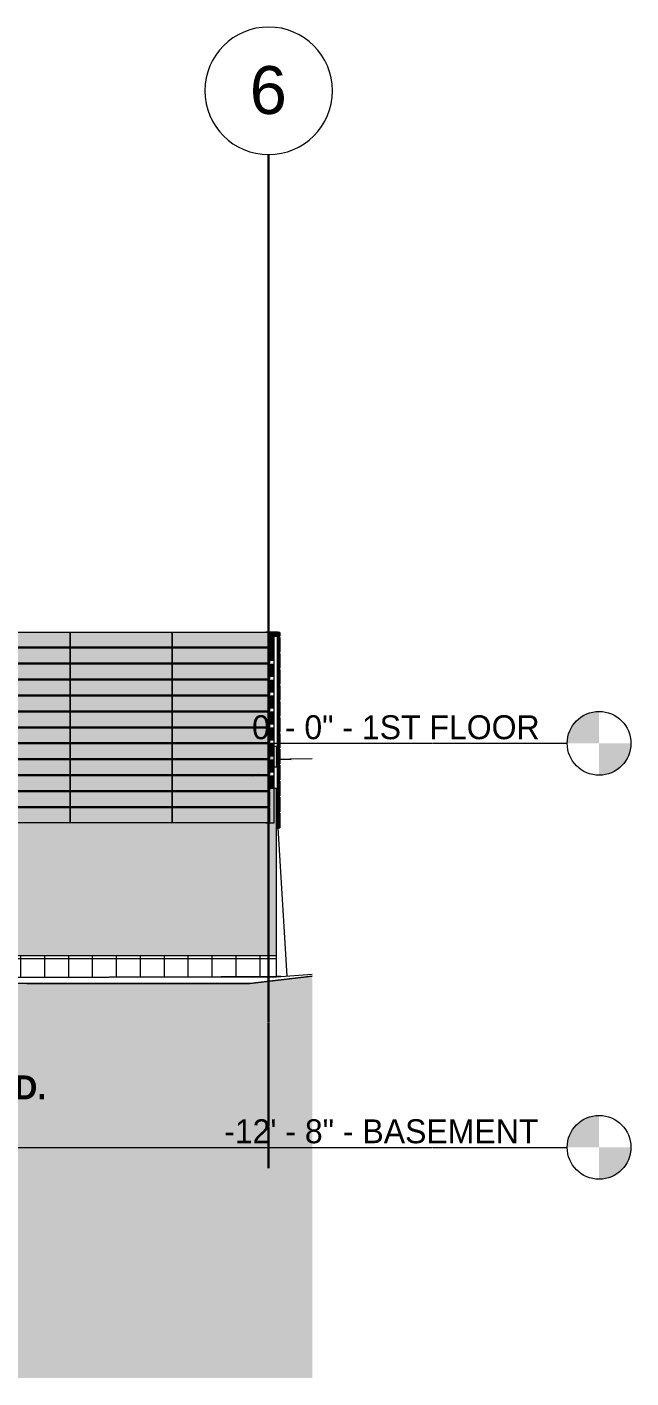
# Model space of a CAD drawing. Header units: inches. Extents: x -4168 to 4202, y -264 to 629.
# Drawn here: x 3974 to 4202, y -239 to 269 of the extents above; entities that cross this region are included whole.
import ezdxf

# ---------------------------------------------------------------- set-up
doc = ezdxf.new("R2010")
doc.units = ezdxf.units.IN
doc.header["$MEASUREMENT"] = 0
doc.linetypes.add('Grid Line 1_2_', pattern=[0.875, 0.5, -0.125, 0.125, -0.125])
doc.linetypes.add('Grid Line 1_2__2_', pattern=[0.875, 0.5, -0.125, 0.125, -0.125])
for name, color, linetype, lineweight in [('0-3', 165, 'Continuous', 5), ('0-5', 90, 'Continuous', 5), ('A-FLOR-1', 192, 'Continuous', 5), ('A-FLOR-2', 192, 'Continuous', 9), ('A-FLOR-LEVL', 51, 'Continuous', 9), ('A-FLOR-LEVL-1', 51, 'Grid Line 1_2_', 9), ('A-GLAZ-CURT', 52, 'Continuous', 9), ('A-GLAZ-CWMG', 51, 'Continuous', 9), ('A-WALL-PATT-3', 111, 'Continuous', 9), ('C-TOPO', 7, 'Continuous', 9), ('C-TOPO-1', 252, 'Continuous', 9), ('G-ANNO-TEXT-1', 231, 'Continuous', 9), ('S-FNDN', 32, 'Continuous', 13), ('S-FNDN-6', 32, 'Continuous', 9), ('S-GRID-1', 1, 'Grid Line 1_2__2_', 30), ('S-GRID-IDEN', 1, 'Continuous', 9), ('S-GRID-IDEN-1', 147, 'Continuous', 9)]:
    doc.layers.add(name, color=color, linetype=linetype, lineweight=lineweight)
doc.styles.add('Arial_1', font='arial.ttf', dxfattribs={"height": 18})
doc.styles.add('Century Gothic', font='ufonts.com_century-gothic.ttf', dxfattribs={"height": 9})
doc.styles.add('Century Gothic_B', font='GOTHICB.TTF', dxfattribs={"height": 9})

# ---------------------------------------------------------------- blocks, each defined once
blk = doc.blocks.new('CTR  - Topography_rvt-3-BUILDING ELEVATION - WEST - BASEMENT WALL')
at = {"layer": 'C-TOPO-1'}
h = blk.add_hatch(dxfattribs=at)
h.set_pattern_fill('FP_3', color=256, style=0, pattern_type=2)
h.set_pattern_definition([(0, (-2936.56, 0), (24, 24), [24, -24]), (0, (-2936.56, 9), (24, 24), [24, -24]), (0, (-2936.56, 18), (24, 24), [24, -24]), (90, (-2933.56, 21), (-24, 24), [24, -24]), (90, (-2924.56, 21), (-24, 24), [24, -24]), (90, (-2915.56, 21), (-24, 24), [24, -24])])
h.paths.add_polyline_path([(-3267.59, -238.76), (-1926.91, -238.76), (-1926.91, -87.63), (-1950.41, -90.32), (-2034.27, -90.32), (-2208.37, -90.87), (-2275.98, -91.3), (-2278.08, -91.79), (-2287.77, -91.44), (-2295.6, -91.4), (-2350.52, -90.99), (-2421.21, -89.93), (-2510.5, -90.14), (-2755.68, -88.85), (-2845.51, -88.72), (-2884.1, -84.67), (-2950.79, -84.67), (-3069.69, -87.82), (-3249.78, -89.72), (-3254.9, -89.1), (-3376.85, -93.6), (-3390.85, -93.3), (-3396.5, -93.6), (-3634.24, -93.6), (-3723.67, -82.15), (-3819.51, -66.31), (-3885.07, -65.48), (-3885.07, -73), (-3957.07, -73), (-3957.07, -65.9), (-3964.22, -65.84), (-3970.39, -65.84), (-4003.99, -68.01), (-4003.99, -238.76), (-3310.4, -238.76)], flags=0)
at = {"layer": 'C-TOPO'}
for p, q in [((-1939.07, -6), (-1935.38, -6)), ((-1926.91, -5.79), (-1935.38, -6)), ((-1935.38, -6), (-1934.9, -6.04)), ((-1935.38, -6), (-1935.17, -6.02)), ((-1947.1, -11.75), (-1949.26, -12.25)), ((-1947.09, -11.75), (-1949.24, -12.25)), ((-1949.24, -12.25), (-1947.09, -11.75)), ((-1949.24, -12.25), (-1947.09, -11.75)), ((-1939.81, -31.75), (-1936.52, -87.59)), ((-1961.15, -87.86), (-2265.67, -88.82)), ((-2265.67, -88.82), (-1961.15, -87.86)), ((-1961.15, -87.86), (-2265.67, -88.82)), ((-2034.27, -90.32), (-2208.37, -90.87)), ((-2034.27, -90.32), (-1962.32, -90.32)), ((-1962.32, -90.32), (-2034.27, -90.32)), ((-1962.32, -90.32), (-1950.41, -90.32)), ((-1950.41, -90.32), (-1962.32, -90.32)), ((-1940.32, -87.86), (-1961.15, -87.86)), ((-1961.15, -87.86), (-1940.32, -87.86)), ((-1940.32, -87.86), (-1961.15, -87.86)), ((-1950.41, -90.32), (-1926.91, -87.63)), ((-1926.91, -87.63), (-1950.41, -90.32)), ((-1940.32, -87.86), (-1926.91, -86.9)), ((-1938.77, -87.75), (-1940.32, -87.75)), ((-1938.77, -87.75), (-1940.32, -87.75)), ((-1940.32, -87.75), (-1938.77, -87.75)), ((-1940.03, -87.86), (-1940.32, -87.86))]:
    blk.add_line(p, q, dxfattribs=at)
blk = doc.blocks.new('Grid - Grid Head - Circle-1738874-BUILDING ELEVATION - WEST - BASEMENT WALL')
at = {"layer": 'S-GRID-IDEN-1'}
for start, end in [(0, 180), (180, 360)]:
    blk.add_arc((-3481.32, 245.47), 24, start, end, dxfattribs=at)
blk = doc.blocks.new('CTR - 1st Phase - Structure_rvt-3-BUILDING ELEVATION - WEST - BASEMENT WALL')
at = {"layer": 'S-GRID-1'}
blk.add_line((-1943.32, -159.84), (-1943.32, 221.47), dxfattribs=at)
at = {"layer": '0-3'}
blk.add_blockref('Grid - Grid Head - Circle-1738874-BUILDING ELEVATION - WEST - BASEMENT WALL', (1538, 0), dxfattribs=at)
at = {"layer": 'S-GRID-IDEN', "insert": (-1950.45, 254.76), "char_height": 18, "width": 16.968, "attachment_point": 1, "style": 'Arial_1'}
blk.add_mtext('6', dxfattribs=at)
blk = doc.blocks.new('Horizontal_Siding - Horizontal_Siding-2907272-BUILDING ELEVATION - WEST - BASEMENT WALL')
at = {"layer": 'A-GLAZ-CURT'}
blk.add_hatch(color=256, dxfattribs=at).paths.add_polyline_path([(-1942.82, -29.75), (-1942.82, -24.25), (-1979.66, -24.25), (-1979.66, -29.75), (-1943.67, -29.75)], flags=0)
for p, q in [((-1942.82, -24.25), (-1979.66, -24.25)), ((-1979.66, -24.25), (-1979.66, -29.75)), ((-1942.82, -29.75), (-1942.82, -24.25)), ((-1979.66, -29.75), (-1942.82, -29.75))]:
    blk.add_line(p, q, dxfattribs=at)
blk = doc.blocks.new('Horizontal_Siding - Horizontal_Siding-2907273-BUILDING ELEVATION - WEST - BASEMENT WALL')
at = {"layer": 'A-GLAZ-CURT'}
blk.add_hatch(color=256, dxfattribs=at).paths.add_polyline_path([(-1993.95, -29.75), (-1979.66, -29.75), (-1979.66, -24.25), (-2018, -24.25), (-2018, -29.75)], flags=0)
for p, q in [((-1979.66, -24.25), (-2018, -24.25)), ((-2018, -24.25), (-2018, -29.75)), ((-1979.66, -29.75), (-1979.66, -24.25)), ((-2018, -29.75), (-1979.66, -29.75))]:
    blk.add_line(p, q, dxfattribs=at)
blk = doc.blocks.new('Rectangular Mullion - RAILING POST-2806288-BUILDING ELEVATION - WEST - BASEMENT WALL')
at = {"layer": 'A-GLAZ-CWMG'}
blk.add_hatch(color=256, dxfattribs=at).paths.add_polyline_path([(-1944.32, 36), (-1941.32, 36), (-1941.32, 42), (-1944.32, 42), (-1944.32, 41.75), (-1942.82, 41.75), (-1942.82, 36.25), (-1944.32, 36.25)], flags=0)
for p, q in [((-1944.32, 42), (-1941.32, 42)), ((-1944.32, 41.75), (-1944.32, 42)), ((-1941.32, 42), (-1941.32, 36)), ((-1944.32, 36), (-1944.32, 36.25))]:
    blk.add_line(p, q, dxfattribs=at)
blk = doc.blocks.new('Rectangular Mullion - RAILING POST-2806289-BUILDING ELEVATION - WEST - BASEMENT WALL')
at = {"layer": 'A-GLAZ-CWMG'}
for p, q in [((-1944.32, -24.25), (-1944.32, -24)), ((-1941.32, -24), (-1941.32, -30)), ((-1944.32, -30), (-1944.32, -29.75)), ((-1941.32, -30), (-1944.32, -30))]:
    blk.add_line(p, q, dxfattribs=at)
blk = doc.blocks.new('Rectangular Mullion - RAILING POST-2806290-BUILDING ELEVATION - WEST - BASEMENT WALL')
at = {"layer": 'A-GLAZ-CWMG'}
for p, q in [((-1944.32, -18.25), (-1944.32, -18)), ((-1941.32, -18), (-1941.32, -24)), ((-1944.32, -24), (-1944.32, -23.75))]:
    blk.add_line(p, q, dxfattribs=at)
blk = doc.blocks.new('Rectangular Mullion - RAILING POST-V198-BUILDING ELEVATION - WEST - BASEMENT WALL')
at = {"layer": 'A-GLAZ-CWMG'}
blk.add_hatch(color=256, dxfattribs=at).paths.add_polyline_path([(-1942.82, -17), (-1941.32, -17), (-1941.32, -12), (-1944.32, -12), (-1944.32, -12.25), (-1942.82, -12.25), (-1942.82, -16.34)], flags=0)
for p, q in [((-1944.32, -12.25), (-1944.32, -12)), ((-1941.32, -12), (-1941.32, -18)), ((-1944.32, -18), (-1944.32, -17.75))]:
    blk.add_line(p, q, dxfattribs=at)
blk = doc.blocks.new('Horizontal_Siding - Horizontal_Siding-2867636-BUILDING ELEVATION - WEST - BASEMENT WALL')
at = {"layer": 'A-GLAZ-CURT'}
blk.add_hatch(color=256, dxfattribs=at).paths.add_polyline_path([(-1939.81, -31.75), (-1939.07, -31.75), (-1939.07, -26.25), (-1939.82, -26.25), (-1939.82, -31.75)], flags=0)
for p, q in [((-1939.07, -26.25), (-1939.82, -26.25)), ((-1939.07, -26.25), (-1939.07, -31.75)), ((-1939.82, -31.75), (-1939.07, -31.75))]:
    blk.add_line(p, q, dxfattribs=at)
blk = doc.blocks.new('Horizontal_Siding - Horizontal_Siding-2867638-BUILDING ELEVATION - WEST - BASEMENT WALL')
at = {"layer": 'A-GLAZ-CURT'}
blk.add_hatch(color=256, dxfattribs=at).paths.add_polyline_path([(-1939.07, 40.25), (-1939.07, 41.75), (-1939.82, 41.75), (-1939.82, 40.25)], flags=0)
for p, q in [((-1939.07, 41.75), (-1939.82, 41.75)), ((-1939.07, 41.75), (-1939.07, 40.25)), ((-1939.82, 40.25), (-1939.07, 40.25))]:
    blk.add_line(p, q, dxfattribs=at)
blk = doc.blocks.new('Rectangular Mullion - RAILING POST-2806291-BUILDING ELEVATION - WEST - BASEMENT WALL')
at = {"layer": 'A-GLAZ-CWMG'}
blk.add_hatch(color=256, dxfattribs=at).paths.add_polyline_path([(-1940.14, 40), (-1939.82, 40), (-1939.82, 42), (-1941.32, 42), (-1941.32, 40), (-1941.11, 40)], flags=0)
for p, q in [((-1941.32, 42), (-1939.82, 42)), ((-1939.82, 42), (-1939.82, 40))]:
    blk.add_line(p, q, dxfattribs=at)
blk = doc.blocks.new('Rectangular Mullion - RAILING POST-2806292-BUILDING ELEVATION - WEST - BASEMENT WALL')
at = {"layer": 'A-GLAZ-CWMG'}
blk.add_hatch(color=256, dxfattribs=at).paths.add_polyline_path([(-1939.82, -32), (-1939.82, -26), (-1940.32, -26), (-1940.32, -32)], flags=0)
for p, q in [((-1939.82, -26), (-1939.82, -32)), ((-1939.82, -32), (-1940.32, -32))]:
    blk.add_line(p, q, dxfattribs=at)
blk = doc.blocks.new('Rectangular Mullion - RAILING POST-2806293-BUILDING ELEVATION - WEST - BASEMENT WALL')
at = {"layer": 'A-GLAZ-CWMG'}
blk.add_hatch(color=256, dxfattribs=at).paths.add_polyline_path([(-1940.15, -26), (-1939.82, -26), (-1939.82, -20), (-1940.32, -20), (-1940.32, -26)], flags=0)
blk.add_line((-1939.82, -20), (-1939.82, -26), dxfattribs=at)
blk = doc.blocks.new('Level - Level Head - Circle-50818-BUILDING ELEVATION - WEST - BASEMENT WALL')
at = {"layer": 'A-FLOR-LEVL'}
h = blk.add_hatch(color=256, dxfattribs=at)
edge = h.paths.add_edge_path(flags=0)
edge.add_line((-1818.95, 0), (-1830.95, 0))
edge.add_arc((-1818.95, 0), 12, 90, 180, ccw=False)
edge.add_line((-1818.95, 12), (-1818.95, 0))
h = blk.add_hatch(color=256, dxfattribs=at)
edge = h.paths.add_edge_path(flags=0)
edge.add_line((-1818.95, -12), (-1818.95, 0))
edge.add_line((-1818.95, 0), (-1806.95, 0))
edge.add_arc((-1818.95, 0), 12, 270, 360, ccw=False)
blk.add_circle((-1818.95, 0), 12, dxfattribs=at)

msp = doc.modelspace()

# ---------------------------------------------------------------- hatches: boundary and pattern name
at = {"layer": 'A-FLOR-1'}
msp.add_hatch(color=256, dxfattribs=at).paths.add_polyline_path([(2189.3016, -9), (2190.3016, -8.9951), (2190.3016, -6.25), (4065.8016, -6.25), (4065.8016, -9), (4068.3016, -9), (4068.3016, -1.125), (4065.8016, -1.1566), (4065.8016, -5.75), (2190.3016, -5.75), (2190.3016, -3.125), (2189.3016, -3.125), (2189.3016, -6.9091)], flags=0)
at = {"layer": 'A-WALL-PATT-3'}
h = msp.add_hatch(dxfattribs=at)
h.set_pattern_fill('FP_9', color=256, style=0, pattern_type=2)
h.set_pattern_definition([(0, (3072.065, 0), (0, 9), []), (90, (3072.065, 0), (-9, 6e-16), [])])
h.paths.add_polyline_path([(2426.4609, -93.6), (2438.9315, -93.6), (2575.9596, -86.5793), (2692.8449, -81.4506), (2704.6314, -82.9473), (2716.7321, -84.4169), (3134.9257, -80), (2319.3744, -80), (2347.0034, -83.4263), (2419.2242, -92.6734)], flags=0)
h.paths.add_polyline_path([(4058.2165, -87.8645), (4068.3016, -87.8645), (4068.3016, -80), (4058.2165, -80), (4058.2165, -85.728)], flags=0)
h.paths.add_polyline_path([(3738.5815, -89.8322), (3742.9504, -88.8179), (4058.2165, -87.8645), (4058.2165, -80), (3143.843, -80), (3202.1471, -86.1264), (3587.7735, -88.1633), (3713.0259, -89.1053), (3718.5213, -89.1057), (3732.6475, -89.6173)], flags=0)
at = {"layer": 'S-FNDN'}
h = msp.add_hatch(color=256, dxfattribs=at)
h.paths.add_polyline_path([(3746.5429, -80), (4068.3016, -80), (4068.3016, -17), (4065.8016, -17), (4065.8016, -17.75), (2487.003, -17.75), (2487.003, -18.25), (4065.8016, -18.25), (4065.8016, -23.75), (2487.003, -23.75), (2487.003, -24.25), (4065.8016, -24.25), (4065.8016, -29.75), (2487.003, -29.75), (2487.003, -63.5), (2327.003, -63.5), (2326.9795, -63.4936), (2248.9795, -63.4936), (2248.9795, -29.75), (2190.3016, -29.75), (2190.3016, -24.25), (2248.9795, -24.25), (2248.9795, -23.75), (2190.3016, -23.75), (2190.3016, -18.25), (2248.9795, -18.25), (2248.9795, -17.75), (2190.3016, -17.75), (2190.3016, -17), (2185.2664, -17), (2113.0516, -62.4), (2177.3375, -62.4), (2319.3744, -80), (3134.9257, -80), (3143.2369, -79.9363), (3143.843, -80), (3713.0259, -80)], flags=0)
h.paths.add_polyline_path([(2271.9514, -80), (2271.9515, -80), (2263.9399, -78.6758)], flags=0)
h.paths.add_polyline_path([(3310.8219, -71), (3278.3016, -71), (3278.3016, -35), (3314.3016, -35), (3314.3016, -71)], flags=0)
h.paths.add_polyline_path([(3344.3389, -71), (3338.3016, -71), (3338.3016, -35), (3374.3016, -35), (3374.3016, -71)], flags=0)
h.paths.add_polyline_path([(3218.3016, -71), (3218.3016, -35), (3254.3016, -35), (3254.3016, -71)], flags=0)

# ---------------------------------------------------------------- linework, layer by layer
at = {"layer": 'A-FLOR-2'}
for p, q in [((4065.8016, -1.125), (4068.3016, -1.125)), ((4068.3016, -1.125), (4068.3016, -9)), ((4068.3016, -9), (4065.8016, -9))]:
    msp.add_line(p, q, dxfattribs=at)
at = {"layer": 'A-FLOR-LEVL-1'}
for p, q in [((1840.6609, 0), (4177.677, 0)), ((1840.6609, -152), (4177.677, -152))]:
    msp.add_line(p, q, dxfattribs=at)
at = {"layer": 'S-FNDN-6'}
for p, q in [((4068.3016, -17), (4065.8016, -17)), ((4068.3016, -87.8645), (4068.3016, -17)), ((4068.3016, -80), (3143.8428, -80))]:
    msp.add_line(p, q, dxfattribs=at)

# ---------------------------------------------------------------- block references
at = {"layer": '0-5'}
for name in ['CTR - 1st Phase - Structure_rvt-3-BUILDING ELEVATION - WEST - BASEMENT WALL', 'CTR  - Topography_rvt-3-BUILDING ELEVATION - WEST - BASEMENT WALL']:
    msp.add_blockref(name, (6008.6253, 0), dxfattribs=at)
at = {"layer": 'A-FLOR-LEVL'}
for p in [(6008.6253, 0), (6008.6253, -152)]:
    msp.add_blockref('Level - Level Head - Circle-50818-BUILDING ELEVATION - WEST - BASEMENT WALL', p, dxfattribs=at)
at = {"layer": 'A-GLAZ-CURT'}
for name, p in [('Horizontal_Siding - Horizontal_Siding-2907273-BUILDING ELEVATION - WEST - BASEMENT WALL', (5970.2886, 66)), ('Horizontal_Siding - Horizontal_Siding-2907273-BUILDING ELEVATION - WEST - BASEMENT WALL', (6008.6253, 66)), ('Horizontal_Siding - Horizontal_Siding-2907272-BUILDING ELEVATION - WEST - BASEMENT WALL', (6008.6253, 66)), ('Horizontal_Siding - Horizontal_Siding-2867638-BUILDING ELEVATION - WEST - BASEMENT WALL', (6008.6253, 0)), ('Horizontal_Siding - Horizontal_Siding-2907273-BUILDING ELEVATION - WEST - BASEMENT WALL', (5970.2886, 60)), ('Horizontal_Siding - Horizontal_Siding-2907273-BUILDING ELEVATION - WEST - BASEMENT WALL', (6008.6253, 60)), ('Horizontal_Siding - Horizontal_Siding-2907272-BUILDING ELEVATION - WEST - BASEMENT WALL', (6008.6253, 60)), ('Horizontal_Siding - Horizontal_Siding-2867636-BUILDING ELEVATION - WEST - BASEMENT WALL', (6008.6253, 66)), ('Horizontal_Siding - Horizontal_Siding-2867636-BUILDING ELEVATION - WEST - BASEMENT WALL', (6008.6253, 60)), ('Horizontal_Siding - Horizontal_Siding-2907273-BUILDING ELEVATION - WEST - BASEMENT WALL', (5970.2886, 54)), ('Horizontal_Siding - Horizontal_Siding-2907273-BUILDING ELEVATION - WEST - BASEMENT WALL', (6008.6253, 54)), ('Horizontal_Siding - Horizontal_Siding-2907272-BUILDING ELEVATION - WEST - BASEMENT WALL', (6008.6253, 54)), ('Horizontal_Siding - Horizontal_Siding-2867636-BUILDING ELEVATION - WEST - BASEMENT WALL', (6008.6253, 54)), ('Horizontal_Siding - Horizontal_Siding-2907273-BUILDING ELEVATION - WEST - BASEMENT WALL', (5970.2886, 48)), ('Horizontal_Siding - Horizontal_Siding-2907273-BUILDING ELEVATION - WEST - BASEMENT WALL', (6008.6253, 48)), ('Horizontal_Siding - Horizontal_Siding-2907272-BUILDING ELEVATION - WEST - BASEMENT WALL', (6008.6253, 48)), ('Horizontal_Siding - Horizontal_Siding-2867636-BUILDING ELEVATION - WEST - BASEMENT WALL', (6008.6253, 48)), ('Horizontal_Siding - Horizontal_Siding-2907273-BUILDING ELEVATION - WEST - BASEMENT WALL', (5970.2886, 42)), ('Horizontal_Siding - Horizontal_Siding-2907273-BUILDING ELEVATION - WEST - BASEMENT WALL', (6008.6253, 42)), ('Horizontal_Siding - Horizontal_Siding-2907272-BUILDING ELEVATION - WEST - BASEMENT WALL', (6008.6253, 42)), ('Horizontal_Siding - Horizontal_Siding-2867636-BUILDING ELEVATION - WEST - BASEMENT WALL', (6008.6253, 42)), ('Horizontal_Siding - Horizontal_Siding-2907273-BUILDING ELEVATION - WEST - BASEMENT WALL', (5970.2886, 36)), ('Horizontal_Siding - Horizontal_Siding-2907273-BUILDING ELEVATION - WEST - BASEMENT WALL', (6008.6253, 36)), ('Horizontal_Siding - Horizontal_Siding-2907272-BUILDING ELEVATION - WEST - BASEMENT WALL', (6008.6253, 36)), ('Horizontal_Siding - Horizontal_Siding-2907273-BUILDING ELEVATION - WEST - BASEMENT WALL', (5970.2886, 30)), ('Horizontal_Siding - Horizontal_Siding-2907273-BUILDING ELEVATION - WEST - BASEMENT WALL', (6008.6253, 30)), ('Horizontal_Siding - Horizontal_Siding-2907272-BUILDING ELEVATION - WEST - BASEMENT WALL', (6008.6253, 30)), ('Horizontal_Siding - Horizontal_Siding-2867636-BUILDING ELEVATION - WEST - BASEMENT WALL', (6008.6253, 36)), ('Horizontal_Siding - Horizontal_Siding-2867636-BUILDING ELEVATION - WEST - BASEMENT WALL', (6008.6253, 30)), ('Horizontal_Siding - Horizontal_Siding-2907273-BUILDING ELEVATION - WEST - BASEMENT WALL', (5970.2886, 24)), ('Horizontal_Siding - Horizontal_Siding-2907273-BUILDING ELEVATION - WEST - BASEMENT WALL', (6008.6253, 24)), ('Horizontal_Siding - Horizontal_Siding-2907272-BUILDING ELEVATION - WEST - BASEMENT WALL', (6008.6253, 24)), ('Horizontal_Siding - Horizontal_Siding-2867636-BUILDING ELEVATION - WEST - BASEMENT WALL', (6008.6253, 24)), ('Horizontal_Siding - Horizontal_Siding-2907273-BUILDING ELEVATION - WEST - BASEMENT WALL', (5970.2886, 18)), ('Horizontal_Siding - Horizontal_Siding-2907273-BUILDING ELEVATION - WEST - BASEMENT WALL', (6008.6253, 18)), ('Horizontal_Siding - Horizontal_Siding-2907272-BUILDING ELEVATION - WEST - BASEMENT WALL', (6008.6253, 18)), ('Horizontal_Siding - Horizontal_Siding-2867636-BUILDING ELEVATION - WEST - BASEMENT WALL', (6008.6253, 18)), ('Horizontal_Siding - Horizontal_Siding-2907273-BUILDING ELEVATION - WEST - BASEMENT WALL', (5970.2886, 12)), ('Horizontal_Siding - Horizontal_Siding-2907273-BUILDING ELEVATION - WEST - BASEMENT WALL', (6008.6253, 12)), ('Horizontal_Siding - Horizontal_Siding-2907272-BUILDING ELEVATION - WEST - BASEMENT WALL', (6008.6253, 12)), ('Horizontal_Siding - Horizontal_Siding-2867636-BUILDING ELEVATION - WEST - BASEMENT WALL', (6008.6253, 12)), ('Horizontal_Siding - Horizontal_Siding-2907273-BUILDING ELEVATION - WEST - BASEMENT WALL', (5970.2886, 6)), ('Horizontal_Siding - Horizontal_Siding-2907273-BUILDING ELEVATION - WEST - BASEMENT WALL', (6008.6253, 6)), ('Horizontal_Siding - Horizontal_Siding-2907272-BUILDING ELEVATION - WEST - BASEMENT WALL', (6008.6253, 6)), ('Horizontal_Siding - Horizontal_Siding-2867636-BUILDING ELEVATION - WEST - BASEMENT WALL', (6008.6253, 6)), ('Horizontal_Siding - Horizontal_Siding-2907273-BUILDING ELEVATION - WEST - BASEMENT WALL', (5970.2886, 0)), ('Horizontal_Siding - Horizontal_Siding-2907273-BUILDING ELEVATION - WEST - BASEMENT WALL', (6008.6253, 0)), ('Horizontal_Siding - Horizontal_Siding-2907272-BUILDING ELEVATION - WEST - BASEMENT WALL', (6008.6253, 0)), ('Horizontal_Siding - Horizontal_Siding-2867636-BUILDING ELEVATION - WEST - BASEMENT WALL', (6008.6253, 0))]:
    msp.add_blockref(name, p, dxfattribs=at)
at = {"layer": 'A-GLAZ-CWMG'}
for name, p in [('Rectangular Mullion - RAILING POST-2806288-BUILDING ELEVATION - WEST - BASEMENT WALL', (6008.6253, 0)), ('Rectangular Mullion - RAILING POST-2806291-BUILDING ELEVATION - WEST - BASEMENT WALL', (6008.6253, 0)), ('Rectangular Mullion - RAILING POST-V198-BUILDING ELEVATION - WEST - BASEMENT WALL', (6008.6253, 48)), ('Rectangular Mullion - RAILING POST-2806293-BUILDING ELEVATION - WEST - BASEMENT WALL', (6008.6253, 60)), ('Rectangular Mullion - RAILING POST-2806293-BUILDING ELEVATION - WEST - BASEMENT WALL', (6008.6253, 54)), ('Rectangular Mullion - RAILING POST-V198-BUILDING ELEVATION - WEST - BASEMENT WALL', (6008.6253, 42)), ('Rectangular Mullion - RAILING POST-2806293-BUILDING ELEVATION - WEST - BASEMENT WALL', (6008.6253, 48)), ('Rectangular Mullion - RAILING POST-V198-BUILDING ELEVATION - WEST - BASEMENT WALL', (6008.6253, 36)), ('Rectangular Mullion - RAILING POST-2806293-BUILDING ELEVATION - WEST - BASEMENT WALL', (6008.6253, 42)), ('Rectangular Mullion - RAILING POST-V198-BUILDING ELEVATION - WEST - BASEMENT WALL', (6008.6253, 30)), ('Rectangular Mullion - RAILING POST-2806293-BUILDING ELEVATION - WEST - BASEMENT WALL', (6008.6253, 36)), ('Rectangular Mullion - RAILING POST-V198-BUILDING ELEVATION - WEST - BASEMENT WALL', (6008.6253, 24)), ('Rectangular Mullion - RAILING POST-V198-BUILDING ELEVATION - WEST - BASEMENT WALL', (6008.6253, 18)), ('Rectangular Mullion - RAILING POST-2806293-BUILDING ELEVATION - WEST - BASEMENT WALL', (6008.6253, 30)), ('Rectangular Mullion - RAILING POST-V198-BUILDING ELEVATION - WEST - BASEMENT WALL', (6008.6253, 12)), ('Rectangular Mullion - RAILING POST-2806293-BUILDING ELEVATION - WEST - BASEMENT WALL', (6008.6253, 24)), ('Rectangular Mullion - RAILING POST-2806293-BUILDING ELEVATION - WEST - BASEMENT WALL', (6008.6253, 18)), ('Rectangular Mullion - RAILING POST-V198-BUILDING ELEVATION - WEST - BASEMENT WALL', (6008.6253, 6)), ('Rectangular Mullion - RAILING POST-2806293-BUILDING ELEVATION - WEST - BASEMENT WALL', (6008.6253, 12)), ('Rectangular Mullion - RAILING POST-V198-BUILDING ELEVATION - WEST - BASEMENT WALL', (6008.6253, 0)), ('Rectangular Mullion - RAILING POST-2806293-BUILDING ELEVATION - WEST - BASEMENT WALL', (6008.6253, 6)), ('Rectangular Mullion - RAILING POST-2806290-BUILDING ELEVATION - WEST - BASEMENT WALL', (6008.6253, 0)), ('Rectangular Mullion - RAILING POST-2806293-BUILDING ELEVATION - WEST - BASEMENT WALL', (6008.6253, 0)), ('Rectangular Mullion - RAILING POST-2806289-BUILDING ELEVATION - WEST - BASEMENT WALL', (6008.6253, 0)), ('Rectangular Mullion - RAILING POST-2806292-BUILDING ELEVATION - WEST - BASEMENT WALL', (6008.6253, 0))]:
    msp.add_blockref(name, p, dxfattribs=at)

# ---------------------------------------------------------------- texts
at = {"layer": 'A-FLOR-LEVL', "char_height": 9, "attachment_point": 1, "style": 'Century Gothic'}
for s, insert, width in [('0\' - 0" - 1ST FLOOR', (4059.0638, 10.5508), 129.987), ('-12\' - 8" - BASEMENT', (4048.5567, -141.4492), 142.713)]:
    msp.add_mtext(s, dxfattribs=dict(at, insert=insert, width=width))
at = {"layer": 'G-ANNO-TEXT-1', "insert": (3807.422, -124.9302), "char_height": 9, "width": 213.312, "attachment_point": 1, "style": 'Century Gothic_B'}
msp.add_mtext('(R-VALUE=15) - COLOR T.B.D.', dxfattribs=at)

doc.saveas('drawing.dxf')
